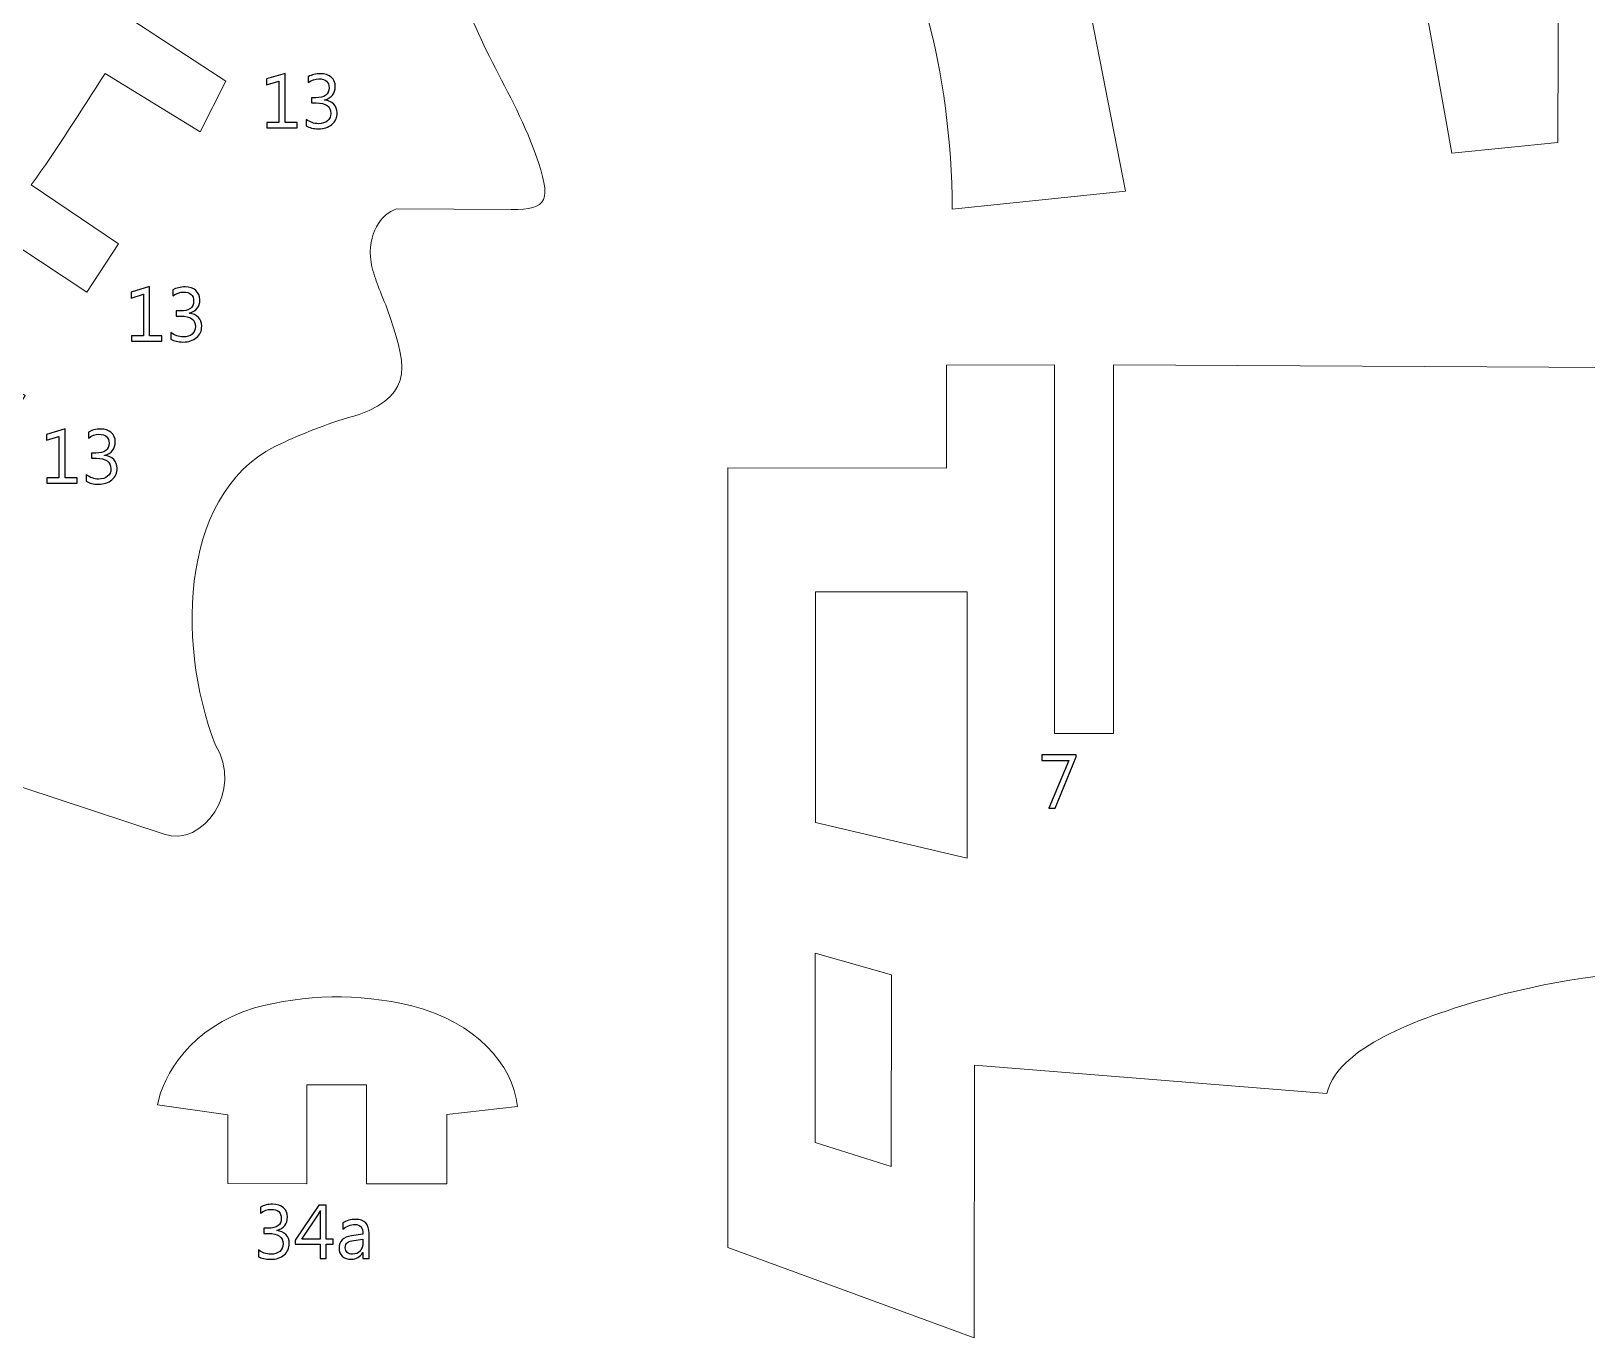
# Model space of a CAD drawing. Header units: centimetres. Extents: x -196 to 200, y -267 to 229.
# Drawn here: x -87.3 to -0.1, y -175.1 to -101.8 of the extents above; entities that cross this region are included whole.
import ezdxf

# ---------------------------------------------------------------- set-up
doc = ezdxf.new("R2010")
doc.units = ezdxf.units.CM
doc.header["$MEASUREMENT"] = 0
doc.layers.add('Camada 1', color=7, linetype='Continuous')
doc.layers.add('Camada 2', color=20, linetype='Continuous')

msp = doc.modelspace()

# ---------------------------------------------------------------- linework, layer by layer
at = {"layer": 'Camada 1', "lineweight": 9}
for points, knots in [([(-68.218, -114.753), (-68.036, -115.629), (-67.776, -116.21), (-67.311, -117.362), (-67.311, -117.362), (-66.279, -120.373), (-65.689, -122.109), (-68.885, -123.287), (-68.885, -123.287), (-70.527, -123.765), (-71.909, -124.285), (-73.077, -124.842), (-73.077, -124.842), (-78.912, -127.253), (-79.191, -135.944), (-76.955, -141.787), (-76.955, -141.787), (-75.349, -144.401), (-77.637, -147.556), (-79.822, -146.824), (-79.822, -146.824), (-79.822, -146.824), (-101.683, -139.597), (-101.683, -139.597), (-101.683, -139.597), (-101.054, -137.227), (-100.411, -134.932), (-99.566, -132.563), (-99.566, -132.563), (-99.566, -132.563), (-94.082, -134.805), (-94.082, -134.805), (-94.082, -134.805), (-94.082, -134.805), (-92.998, -131.716), (-92.998, -131.716), (-92.998, -131.716), (-92.998, -131.716), (-98.457, -129.359), (-98.457, -129.359), (-98.457, -129.359), (-97.271, -126.793), (-96.255, -124.352), (-94.942, -121.914), (-94.942, -121.914), (-94.942, -121.914), (-89.301, -125.028), (-89.301, -125.028), (-89.301, -125.028), (-89.301, -125.028), (-87.612, -122.23), (-87.612, -122.23), (-87.612, -122.23), (-87.612, -122.23), (-93.217, -118.999), (-93.217, -118.999), (-93.217, -118.999), (-91.931, -116.824), (-90.713, -114.97), (-89.356, -112.996), (-89.356, -112.996), (-89.356, -112.996), (-84.156, -116.428), (-84.156, -116.428), (-84.156, -116.428), (-84.156, -116.428), (-82.379, -113.729), (-82.379, -113.729), (-82.379, -113.729), (-82.379, -113.729), (-87.262, -110.417), (-87.262, -110.417), (-87.262, -110.417), (-85.811, -108.4), (-84.464, -106.243), (-83.128, -104.18), (-83.128, -104.18), (-83.128, -104.18), (-77.798, -107.449), (-77.798, -107.449), (-77.798, -107.449), (-77.798, -107.449), (-76.354, -104.612), (-76.354, -104.612), (-76.354, -104.612), (-76.354, -104.612), (-81.619, -101.161), (-81.619, -101.161), (-81.619, -101.161), (-76.541, -91.17), (-83.467, -83.579), (-91.142, -81.951), (-91.142, -81.951), (-107.536, -78.655), (-121.635, -80.137), (-136.722, -88.326), (-136.722, -88.326), (-146.967, -93.622), (-157.072, -99.95), (-167.096, -106.317), (-167.096, -106.317), (-173.242, -109.643), (-177.478, -112.906), (-184.502, -115.303), (-184.502, -115.303), (-186.684, -115.974), (-187.922, -116.372), (-188.742, -115.941), (-188.742, -115.941), (-192.008, -110.664), (-193.985, -102.874), (-193.571, -85.354), (-193.571, -85.354), (-192.463, -70.27), (-191.343, -62.838), (-188.007, -57.592), (-188.007, -57.592), (-182.757, -54.636), (-165.633, -55.177), (-142.88, -57.427), (-142.88, -57.427), (-126.995, -58.604), (-110.38, -61.655), (-92.843, -61.369), (-92.843, -61.369), (-84.929, -61.114), (-78.916, -50.892), (-71.183, -39.21), (-71.183, -39.21), (-66.989, -39.899), (-63.565, -39.221), (-61.319, -37.307), (-61.319, -37.307), (-59.147, -35.186), (-57.929, -32.677), (-57.973, -29.711), (-57.973, -29.711), (-57.982, -28.864), (-57.39, -28.553), (-56.451, -28.894), (-56.451, -28.894), (-45.086, -31.225), (-34.307, -32.543), (-24.386, -32.468), (-24.386, -32.468), (-24.386, -32.468), (-17.844, -32.586), (-17.844, -32.586), (-17.844, -32.586), (-8.816, -32.755), (-3.266, -34.442), (-1.827, -40.057), (-1.827, -40.057), (-1.493, -41.691), (-1.567, -52.715), (-1.551, -54.837), (-1.551, -54.837), (-1.551, -54.837), (-1.587, -77.043), (-1.587, -77.043), (-1.587, -77.043), (-1.587, -77.043), (-22.206, -77.071), (-22.206, -77.071), (-22.206, -77.071), (-22.206, -77.071), (-22.174, -80.351), (-22.174, -80.351), (-22.174, -80.351), (-22.174, -80.351), (-1.583, -80.408), (-1.583, -80.408), (-1.583, -80.408), (-1.583, -80.408), (-1.678, -108.049), (-1.678, -108.049), (-1.678, -108.049), (-1.678, -108.049), (-7.623, -108.645), (-7.623, -108.645), (-7.623, -108.645), (-7.623, -108.645), (-10.514, -92.445), (-10.514, -92.445), (-10.514, -92.445), (-10.514, -92.445), (-28.963, -95.169), (-28.963, -95.169), (-28.963, -95.169), (-28.963, -95.169), (-25.928, -110.779), (-25.928, -110.779), (-25.928, -110.779), (-25.928, -110.779), (-35.628, -111.776), (-35.628, -111.776), (-35.628, -111.776), (-35.673, -107.906), (-36.121, -104.223), (-37.086, -100.814), (-37.086, -100.814), (-38.388, -96.307), (-39.989, -92.907), (-42.373, -92.133), (-42.373, -92.133), (-42.373, -92.133), (-61.828, -92.136), (-61.828, -92.136), (-61.828, -92.136), (-63.215, -92.208), (-63.837, -94.43), (-63.379, -97.899), (-63.379, -97.899), (-63.013, -101.657), (-60.397, -104.764), (-58.992, -108.702), (-58.992, -108.702), (-58.062, -111.309), (-58.297, -111.812), (-60.359, -111.799), (-60.359, -111.799), (-60.359, -111.799), (-66.792, -111.768), (-66.792, -111.768), (-66.792, -111.768), (-67.654, -112.042), (-68.446, -113.159), (-68.218, -114.753)], [0, 0, 0, 0, 0.017241, 0.017241, 0.017241, 0.017241, 0.034483, 0.034483, 0.034483, 0.034483, 0.051724, 0.051724, 0.051724, 0.051724, 0.068966, 0.068966, 0.068966, 0.068966, 0.086207, 0.086207, 0.086207, 0.086207, 0.103448, 0.103448, 0.103448, 0.103448, 0.12069, 0.12069, 0.12069, 0.12069, 0.137931, 0.137931, 0.137931, 0.137931, 0.155172, 0.155172, 0.155172, 0.155172, 0.172414, 0.172414, 0.172414, 0.172414, 0.189655, 0.189655, 0.189655, 0.189655, 0.206897, 0.206897, 0.206897, 0.206897, 0.224138, 0.224138, 0.224138, 0.224138, 0.241379, 0.241379, 0.241379, 0.241379, 0.258621, 0.258621, 0.258621, 0.258621, 0.275862, 0.275862, 0.275862, 0.275862, 0.293103, 0.293103, 0.293103, 0.293103, 0.310345, 0.310345, 0.310345, 0.310345, 0.327586, 0.327586, 0.327586, 0.327586, 0.344828, 0.344828, 0.344828, 0.344828, 0.362069, 0.362069, 0.362069, 0.362069, 0.37931, 0.37931, 0.37931, 0.37931, 0.396552, 0.396552, 0.396552, 0.396552, 0.413793, 0.413793, 0.413793, 0.413793, 0.431034, 0.431034, 0.431034, 0.431034, 0.448276, 0.448276, 0.448276, 0.448276, 0.465517, 0.465517, 0.465517, 0.465517, 0.482759, 0.482759, 0.482759, 0.482759, 0.5, 0.5, 0.5, 0.5, 0.517241, 0.517241, 0.517241, 0.517241, 0.534483, 0.534483, 0.534483, 0.534483, 0.551724, 0.551724, 0.551724, 0.551724, 0.568966, 0.568966, 0.568966, 0.568966, 0.586207, 0.586207, 0.586207, 0.586207, 0.603448, 0.603448, 0.603448, 0.603448, 0.62069, 0.62069, 0.62069, 0.62069, 0.637931, 0.637931, 0.637931, 0.637931, 0.655172, 0.655172, 0.655172, 0.655172, 0.672414, 0.672414, 0.672414, 0.672414, 0.689655, 0.689655, 0.689655, 0.689655, 0.706897, 0.706897, 0.706897, 0.706897, 0.724138, 0.724138, 0.724138, 0.724138, 0.741379, 0.741379, 0.741379, 0.741379, 0.758621, 0.758621, 0.758621, 0.758621, 0.775862, 0.775862, 0.775862, 0.775862, 0.793103, 0.793103, 0.793103, 0.793103, 0.810345, 0.810345, 0.810345, 0.810345, 0.827586, 0.827586, 0.827586, 0.827586, 0.844828, 0.844828, 0.844828, 0.844828, 0.862069, 0.862069, 0.862069, 0.862069, 0.87931, 0.87931, 0.87931, 0.87931, 0.896552, 0.896552, 0.896552, 0.896552, 0.913793, 0.913793, 0.913793, 0.913793, 0.931034, 0.931034, 0.931034, 0.931034, 0.948276, 0.948276, 0.948276, 0.948276, 0.965517, 0.965517, 0.965517, 0.965517, 1, 1, 1, 1]), ([(-35.959, -120.519), (-35.959, -120.519), (-29.909, -120.512), (-29.909, -120.512), (-29.909, -120.512), (-29.909, -120.512), (-29.907, -141.17), (-29.907, -141.17), (-29.907, -141.17), (-29.907, -141.17), (-26.593, -141.173), (-26.593, -141.173), (-26.593, -141.173), (-26.593, -141.173), (-26.594, -120.517), (-26.594, -120.517), (-26.594, -120.517), (-26.594, -120.517), (1.3, -120.663), (1.3, -120.663), (1.3, -120.663), (1.3, -120.663), (5.279, -154.516), (5.279, -154.516), (5.279, -154.516), (1.692, -154.453), (-2.137, -155.014), (-6.202, -156.184), (-6.202, -156.184), (-10.905, -157.558), (-14.133, -159.204), (-14.633, -161.36), (-14.633, -161.36), (-14.633, -161.36), (-34.376, -159.762), (-34.376, -159.762), (-34.376, -159.762), (-34.376, -159.762), (-34.403, -175.051), (-34.403, -175.051), (-34.403, -175.051), (-34.403, -175.051), (-48.216, -169.99), (-48.216, -169.99), (-48.216, -169.99), (-48.216, -169.99), (-48.211, -126.284), (-48.211, -126.284), (-48.211, -126.284), (-48.211, -126.284), (-35.963, -126.297), (-35.963, -126.297), (-35.963, -126.297), (-35.963, -126.297), (-35.959, -120.519), (-35.959, -120.519)], [0, 0, 0, 0, 0.066667, 0.066667, 0.066667, 0.066667, 0.133333, 0.133333, 0.133333, 0.133333, 0.2, 0.2, 0.2, 0.2, 0.266667, 0.266667, 0.266667, 0.266667, 0.333333, 0.333333, 0.333333, 0.333333, 0.4, 0.4, 0.4, 0.4, 0.466667, 0.466667, 0.466667, 0.466667, 0.533333, 0.533333, 0.533333, 0.533333, 0.6, 0.6, 0.6, 0.6, 0.666667, 0.666667, 0.666667, 0.666667, 0.733333, 0.733333, 0.733333, 0.733333, 0.8, 0.8, 0.8, 0.8, 0.866667, 0.866667, 0.866667, 0.866667, 1, 1, 1, 1]), ([(-43.304, -133.239), (-43.304, -133.239), (-34.792, -133.236), (-34.792, -133.236), (-34.792, -133.236), (-34.792, -133.236), (-34.799, -148.161), (-34.799, -148.161), (-34.799, -148.161), (-34.799, -148.161), (-43.304, -146.157), (-43.304, -146.157), (-43.304, -146.157), (-43.304, -146.157), (-43.304, -133.239), (-43.304, -133.239)], [0, 0, 0, 0, 0.2, 0.2, 0.2, 0.2, 0.4, 0.4, 0.4, 0.4, 0.6, 0.6, 0.6, 0.6, 1, 1, 1, 1]), ([(-43.317, -153.479), (-43.317, -153.479), (-39.039, -154.704), (-39.039, -154.704), (-39.039, -154.704), (-39.039, -154.704), (-39.057, -165.452), (-39.057, -165.452), (-39.057, -165.452), (-39.057, -165.452), (-43.317, -164.102), (-43.317, -164.102), (-43.317, -164.102), (-43.317, -164.102), (-43.317, -153.479), (-43.317, -153.479)], [0, 0, 0, 0, 0.2, 0.2, 0.2, 0.2, 0.4, 0.4, 0.4, 0.4, 0.6, 0.6, 0.6, 0.6, 1, 1, 1, 1]), ([(-71.817, -160.872), (-71.817, -160.872), (-68.466, -160.872), (-68.466, -160.872), (-68.466, -160.872), (-68.466, -160.872), (-68.468, -166.41), (-68.468, -166.41), (-68.468, -166.41), (-68.468, -166.41), (-63.965, -166.409), (-63.965, -166.409), (-63.965, -166.409), (-63.965, -166.409), (-63.962, -162.524), (-63.962, -162.524), (-63.962, -162.524), (-63.962, -162.524), (-60.002, -162.085), (-60.002, -162.085), (-60.002, -162.085), (-60.261, -159.691), (-62.348, -157.377), (-65.932, -156.434), (-65.932, -156.434), (-68.992, -155.72), (-71.908, -155.799), (-74.755, -156.549), (-74.755, -156.549), (-78.325, -157.645), (-79.881, -160.321), (-80.184, -161.989), (-80.184, -161.989), (-80.184, -161.989), (-76.248, -162.545), (-76.248, -162.545), (-76.248, -162.545), (-76.248, -162.545), (-76.248, -166.402), (-76.248, -166.402), (-76.248, -166.402), (-76.248, -166.402), (-71.817, -166.41), (-71.817, -166.41), (-71.817, -166.41), (-71.817, -166.41), (-71.817, -160.872), (-71.817, -160.872)], [0, 0, 0, 0, 0.076923, 0.076923, 0.076923, 0.076923, 0.153846, 0.153846, 0.153846, 0.153846, 0.230769, 0.230769, 0.230769, 0.230769, 0.307692, 0.307692, 0.307692, 0.307692, 0.384615, 0.384615, 0.384615, 0.384615, 0.461538, 0.461538, 0.461538, 0.461538, 0.538462, 0.538462, 0.538462, 0.538462, 0.615385, 0.615385, 0.615385, 0.615385, 0.692308, 0.692308, 0.692308, 0.692308, 0.769231, 0.769231, 0.769231, 0.769231, 0.846154, 0.846154, 0.846154, 0.846154, 1, 1, 1, 1])]:
    msp.add_open_spline(points, degree=3, knots=knots, dxfattribs=at)
at = {"layer": 'Camada 2'}
for points, knots in [([(-72.363, -107.225), (-72.363, -107.225), (-74.054, -107.225), (-74.054, -107.225), (-74.054, -107.225), (-74.054, -107.225), (-74.054, -106.927), (-74.054, -106.927), (-74.054, -106.927), (-74.054, -106.927), (-73.379, -106.927), (-73.379, -106.927), (-73.379, -106.927), (-73.379, -106.927), (-73.379, -104.603), (-73.379, -104.603), (-73.379, -104.603), (-73.379, -104.603), (-74.071, -104.81), (-74.071, -104.81), (-74.071, -104.81), (-74.071, -104.81), (-74.071, -104.485), (-74.071, -104.485), (-74.071, -104.485), (-74.071, -104.485), (-73.038, -104.17), (-73.038, -104.17), (-73.038, -104.17), (-73.038, -104.17), (-73.038, -106.927), (-73.038, -106.927), (-73.038, -106.927), (-73.038, -106.927), (-72.363, -106.927), (-72.363, -106.927), (-72.363, -106.927), (-72.363, -106.927), (-72.363, -107.225), (-72.363, -107.225)], [0, 0, 0, 0, 0.090909, 0.090909, 0.090909, 0.090909, 0.181818, 0.181818, 0.181818, 0.181818, 0.272727, 0.272727, 0.272727, 0.272727, 0.363636, 0.363636, 0.363636, 0.363636, 0.454545, 0.454545, 0.454545, 0.454545, 0.545455, 0.545455, 0.545455, 0.545455, 0.636364, 0.636364, 0.636364, 0.636364, 0.727273, 0.727273, 0.727273, 0.727273, 0.818182, 0.818182, 0.818182, 0.818182, 1, 1, 1, 1]), ([(-71.847, -107.114), (-71.847, -107.114), (-71.847, -106.747), (-71.847, -106.747), (-71.847, -106.747), (-71.643, -106.909), (-71.412, -106.991), (-71.155, -106.991), (-71.155, -106.991), (-70.946, -106.991), (-70.779, -106.939), (-70.655, -106.834), (-70.655, -106.834), (-70.531, -106.729), (-70.469, -106.589), (-70.469, -106.412), (-70.469, -106.412), (-70.469, -106.021), (-70.746, -105.825), (-71.3, -105.825), (-71.3, -105.825), (-71.3, -105.825), (-71.548, -105.825), (-71.548, -105.825), (-71.548, -105.825), (-71.548, -105.825), (-71.548, -105.535), (-71.548, -105.535), (-71.548, -105.535), (-71.548, -105.535), (-71.312, -105.535), (-71.312, -105.535), (-71.312, -105.535), (-70.818, -105.535), (-70.571, -105.352), (-70.571, -104.985), (-70.571, -104.985), (-70.571, -104.646), (-70.76, -104.477), (-71.136, -104.477), (-71.136, -104.477), (-71.347, -104.477), (-71.545, -104.548), (-71.732, -104.69), (-71.732, -104.69), (-71.732, -104.69), (-71.732, -104.357), (-71.732, -104.357), (-71.732, -104.357), (-71.54, -104.244), (-71.313, -104.187), (-71.052, -104.187), (-71.052, -104.187), (-70.8, -104.187), (-70.599, -104.253), (-70.447, -104.387), (-70.447, -104.387), (-70.296, -104.52), (-70.221, -104.691), (-70.221, -104.899), (-70.221, -104.899), (-70.221, -105.293), (-70.421, -105.546), (-70.821, -105.658), (-70.821, -105.658), (-70.821, -105.658), (-70.821, -105.667), (-70.821, -105.667), (-70.821, -105.667), (-70.607, -105.687), (-70.436, -105.763), (-70.309, -105.893), (-70.309, -105.893), (-70.182, -106.023), (-70.119, -106.185), (-70.119, -106.38), (-70.119, -106.38), (-70.119, -106.648), (-70.215, -106.865), (-70.407, -107.03), (-70.407, -107.03), (-70.6, -107.194), (-70.854, -107.277), (-71.169, -107.277), (-71.169, -107.277), (-71.453, -107.277), (-71.679, -107.222), (-71.847, -107.114)], [0, 0, 0, 0, 0.043478, 0.043478, 0.043478, 0.043478, 0.086957, 0.086957, 0.086957, 0.086957, 0.130435, 0.130435, 0.130435, 0.130435, 0.173913, 0.173913, 0.173913, 0.173913, 0.217391, 0.217391, 0.217391, 0.217391, 0.26087, 0.26087, 0.26087, 0.26087, 0.304348, 0.304348, 0.304348, 0.304348, 0.347826, 0.347826, 0.347826, 0.347826, 0.391304, 0.391304, 0.391304, 0.391304, 0.434783, 0.434783, 0.434783, 0.434783, 0.478261, 0.478261, 0.478261, 0.478261, 0.521739, 0.521739, 0.521739, 0.521739, 0.565217, 0.565217, 0.565217, 0.565217, 0.608696, 0.608696, 0.608696, 0.608696, 0.652174, 0.652174, 0.652174, 0.652174, 0.695652, 0.695652, 0.695652, 0.695652, 0.73913, 0.73913, 0.73913, 0.73913, 0.782609, 0.782609, 0.782609, 0.782609, 0.826087, 0.826087, 0.826087, 0.826087, 0.869565, 0.869565, 0.869565, 0.869565, 0.913043, 0.913043, 0.913043, 0.913043, 1, 1, 1, 1]), ([(-79.953, -119.178), (-79.953, -119.178), (-81.643, -119.178), (-81.643, -119.178), (-81.643, -119.178), (-81.643, -119.178), (-81.643, -118.88), (-81.643, -118.88), (-81.643, -118.88), (-81.643, -118.88), (-80.968, -118.88), (-80.968, -118.88), (-80.968, -118.88), (-80.968, -118.88), (-80.968, -116.556), (-80.968, -116.556), (-80.968, -116.556), (-80.968, -116.556), (-81.66, -116.763), (-81.66, -116.763), (-81.66, -116.763), (-81.66, -116.763), (-81.66, -116.438), (-81.66, -116.438), (-81.66, -116.438), (-81.66, -116.438), (-80.627, -116.123), (-80.627, -116.123), (-80.627, -116.123), (-80.627, -116.123), (-80.627, -118.88), (-80.627, -118.88), (-80.627, -118.88), (-80.627, -118.88), (-79.953, -118.88), (-79.953, -118.88), (-79.953, -118.88), (-79.953, -118.88), (-79.953, -119.178), (-79.953, -119.178)], [0, 0, 0, 0, 0.090909, 0.090909, 0.090909, 0.090909, 0.181818, 0.181818, 0.181818, 0.181818, 0.272727, 0.272727, 0.272727, 0.272727, 0.363636, 0.363636, 0.363636, 0.363636, 0.454545, 0.454545, 0.454545, 0.454545, 0.545455, 0.545455, 0.545455, 0.545455, 0.636364, 0.636364, 0.636364, 0.636364, 0.727273, 0.727273, 0.727273, 0.727273, 0.818182, 0.818182, 0.818182, 0.818182, 1, 1, 1, 1]), ([(-79.436, -119.067), (-79.436, -119.067), (-79.436, -118.7), (-79.436, -118.7), (-79.436, -118.7), (-79.232, -118.862), (-79.001, -118.944), (-78.744, -118.944), (-78.744, -118.944), (-78.535, -118.944), (-78.369, -118.892), (-78.244, -118.787), (-78.244, -118.787), (-78.12, -118.682), (-78.058, -118.542), (-78.058, -118.365), (-78.058, -118.365), (-78.058, -117.974), (-78.335, -117.778), (-78.889, -117.778), (-78.889, -117.778), (-78.889, -117.778), (-79.137, -117.778), (-79.137, -117.778), (-79.137, -117.778), (-79.137, -117.778), (-79.137, -117.488), (-79.137, -117.488), (-79.137, -117.488), (-79.137, -117.488), (-78.901, -117.488), (-78.901, -117.488), (-78.901, -117.488), (-78.407, -117.488), (-78.16, -117.305), (-78.16, -116.938), (-78.16, -116.938), (-78.16, -116.599), (-78.349, -116.43), (-78.726, -116.43), (-78.726, -116.43), (-78.936, -116.43), (-79.135, -116.501), (-79.321, -116.643), (-79.321, -116.643), (-79.321, -116.643), (-79.321, -116.31), (-79.321, -116.31), (-79.321, -116.31), (-79.129, -116.197), (-78.902, -116.14), (-78.641, -116.14), (-78.641, -116.14), (-78.389, -116.14), (-78.188, -116.206), (-78.036, -116.339), (-78.036, -116.339), (-77.886, -116.473), (-77.81, -116.644), (-77.81, -116.852), (-77.81, -116.852), (-77.81, -117.246), (-78.01, -117.499), (-78.411, -117.611), (-78.411, -117.611), (-78.411, -117.611), (-78.411, -117.62), (-78.411, -117.62), (-78.411, -117.62), (-78.196, -117.64), (-78.025, -117.716), (-77.898, -117.846), (-77.898, -117.846), (-77.771, -117.976), (-77.708, -118.138), (-77.708, -118.333), (-77.708, -118.333), (-77.708, -118.601), (-77.804, -118.818), (-77.997, -118.983), (-77.997, -118.983), (-78.189, -119.147), (-78.443, -119.229), (-78.758, -119.229), (-78.758, -119.229), (-79.042, -119.229), (-79.268, -119.175), (-79.436, -119.067)], [0, 0, 0, 0, 0.043478, 0.043478, 0.043478, 0.043478, 0.086957, 0.086957, 0.086957, 0.086957, 0.130435, 0.130435, 0.130435, 0.130435, 0.173913, 0.173913, 0.173913, 0.173913, 0.217391, 0.217391, 0.217391, 0.217391, 0.26087, 0.26087, 0.26087, 0.26087, 0.304348, 0.304348, 0.304348, 0.304348, 0.347826, 0.347826, 0.347826, 0.347826, 0.391304, 0.391304, 0.391304, 0.391304, 0.434783, 0.434783, 0.434783, 0.434783, 0.478261, 0.478261, 0.478261, 0.478261, 0.521739, 0.521739, 0.521739, 0.521739, 0.565217, 0.565217, 0.565217, 0.565217, 0.608696, 0.608696, 0.608696, 0.608696, 0.652174, 0.652174, 0.652174, 0.652174, 0.695652, 0.695652, 0.695652, 0.695652, 0.73913, 0.73913, 0.73913, 0.73913, 0.782609, 0.782609, 0.782609, 0.782609, 0.826087, 0.826087, 0.826087, 0.826087, 0.869565, 0.869565, 0.869565, 0.869565, 0.913043, 0.913043, 0.913043, 0.913043, 1, 1, 1, 1]), ([(-84.696, -127.147), (-84.696, -127.147), (-86.386, -127.147), (-86.386, -127.147), (-86.386, -127.147), (-86.386, -127.147), (-86.386, -126.848), (-86.386, -126.848), (-86.386, -126.848), (-86.386, -126.848), (-85.712, -126.848), (-85.712, -126.848), (-85.712, -126.848), (-85.712, -126.848), (-85.712, -124.525), (-85.712, -124.525), (-85.712, -124.525), (-85.712, -124.525), (-86.403, -124.731), (-86.403, -124.731), (-86.403, -124.731), (-86.403, -124.731), (-86.403, -124.407), (-86.403, -124.407), (-86.403, -124.407), (-86.403, -124.407), (-85.37, -124.091), (-85.37, -124.091), (-85.37, -124.091), (-85.37, -124.091), (-85.37, -126.848), (-85.37, -126.848), (-85.37, -126.848), (-85.37, -126.848), (-84.696, -126.848), (-84.696, -126.848), (-84.696, -126.848), (-84.696, -126.848), (-84.696, -127.147), (-84.696, -127.147)], [0, 0, 0, 0, 0.090909, 0.090909, 0.090909, 0.090909, 0.181818, 0.181818, 0.181818, 0.181818, 0.272727, 0.272727, 0.272727, 0.272727, 0.363636, 0.363636, 0.363636, 0.363636, 0.454545, 0.454545, 0.454545, 0.454545, 0.545455, 0.545455, 0.545455, 0.545455, 0.636364, 0.636364, 0.636364, 0.636364, 0.727273, 0.727273, 0.727273, 0.727273, 0.818182, 0.818182, 0.818182, 0.818182, 1, 1, 1, 1]), ([(-84.18, -127.036), (-84.18, -127.036), (-84.18, -126.669), (-84.18, -126.669), (-84.18, -126.669), (-83.975, -126.831), (-83.744, -126.912), (-83.487, -126.912), (-83.487, -126.912), (-83.278, -126.912), (-83.112, -126.86), (-82.987, -126.756), (-82.987, -126.756), (-82.863, -126.651), (-82.801, -126.51), (-82.801, -126.334), (-82.801, -126.334), (-82.801, -125.943), (-83.078, -125.747), (-83.633, -125.747), (-83.633, -125.747), (-83.633, -125.747), (-83.881, -125.747), (-83.881, -125.747), (-83.881, -125.747), (-83.881, -125.747), (-83.881, -125.457), (-83.881, -125.457), (-83.881, -125.457), (-83.881, -125.457), (-83.645, -125.457), (-83.645, -125.457), (-83.645, -125.457), (-83.15, -125.457), (-82.903, -125.273), (-82.903, -124.907), (-82.903, -124.907), (-82.903, -124.568), (-83.092, -124.398), (-83.469, -124.398), (-83.469, -124.398), (-83.679, -124.398), (-83.878, -124.469), (-84.064, -124.612), (-84.064, -124.612), (-84.064, -124.612), (-84.064, -124.279), (-84.064, -124.279), (-84.064, -124.279), (-83.872, -124.165), (-83.645, -124.108), (-83.384, -124.108), (-83.384, -124.108), (-83.132, -124.108), (-82.931, -124.175), (-82.78, -124.308), (-82.78, -124.308), (-82.629, -124.442), (-82.553, -124.613), (-82.553, -124.821), (-82.553, -124.821), (-82.553, -125.214), (-82.753, -125.468), (-83.154, -125.58), (-83.154, -125.58), (-83.154, -125.58), (-83.154, -125.588), (-83.154, -125.588), (-83.154, -125.588), (-82.939, -125.609), (-82.768, -125.684), (-82.642, -125.815), (-82.642, -125.815), (-82.514, -125.945), (-82.451, -126.107), (-82.451, -126.301), (-82.451, -126.301), (-82.451, -126.57), (-82.547, -126.786), (-82.74, -126.951), (-82.74, -126.951), (-82.933, -127.116), (-83.187, -127.198), (-83.502, -127.198), (-83.502, -127.198), (-83.785, -127.198), (-84.012, -127.144), (-84.18, -127.036)], [0, 0, 0, 0, 0.043478, 0.043478, 0.043478, 0.043478, 0.086957, 0.086957, 0.086957, 0.086957, 0.130435, 0.130435, 0.130435, 0.130435, 0.173913, 0.173913, 0.173913, 0.173913, 0.217391, 0.217391, 0.217391, 0.217391, 0.26087, 0.26087, 0.26087, 0.26087, 0.304348, 0.304348, 0.304348, 0.304348, 0.347826, 0.347826, 0.347826, 0.347826, 0.391304, 0.391304, 0.391304, 0.391304, 0.434783, 0.434783, 0.434783, 0.434783, 0.478261, 0.478261, 0.478261, 0.478261, 0.521739, 0.521739, 0.521739, 0.521739, 0.565217, 0.565217, 0.565217, 0.565217, 0.608696, 0.608696, 0.608696, 0.608696, 0.652174, 0.652174, 0.652174, 0.652174, 0.695652, 0.695652, 0.695652, 0.695652, 0.73913, 0.73913, 0.73913, 0.73913, 0.782609, 0.782609, 0.782609, 0.782609, 0.826087, 0.826087, 0.826087, 0.826087, 0.869565, 0.869565, 0.869565, 0.869565, 0.913043, 0.913043, 0.913043, 0.913043, 1, 1, 1, 1]), ([(-28.679, -142.481), (-28.679, -142.481), (-29.861, -145.361), (-29.861, -145.361), (-29.861, -145.361), (-29.861, -145.361), (-30.215, -145.361), (-30.215, -145.361), (-30.215, -145.361), (-30.215, -145.361), (-29.097, -142.681), (-29.097, -142.681), (-29.097, -142.681), (-29.097, -142.681), (-30.604, -142.681), (-30.604, -142.681), (-30.604, -142.681), (-30.604, -142.681), (-30.604, -142.373), (-30.604, -142.373), (-30.604, -142.373), (-30.604, -142.373), (-28.679, -142.373), (-28.679, -142.373), (-28.679, -142.373), (-28.679, -142.373), (-28.679, -142.481), (-28.679, -142.481)], [0, 0, 0, 0, 0.125, 0.125, 0.125, 0.125, 0.25, 0.25, 0.25, 0.25, 0.375, 0.375, 0.375, 0.375, 0.5, 0.5, 0.5, 0.5, 0.625, 0.625, 0.625, 0.625, 0.75, 0.75, 0.75, 0.75, 1, 1, 1, 1]), ([(-74.527, -170.484), (-74.527, -170.484), (-74.527, -170.117), (-74.527, -170.117), (-74.527, -170.117), (-74.323, -170.279), (-74.092, -170.36), (-73.835, -170.36), (-73.835, -170.36), (-73.626, -170.36), (-73.459, -170.308), (-73.335, -170.204), (-73.335, -170.204), (-73.21, -170.099), (-73.148, -169.958), (-73.148, -169.782), (-73.148, -169.782), (-73.148, -169.391), (-73.426, -169.195), (-73.98, -169.195), (-73.98, -169.195), (-73.98, -169.195), (-74.228, -169.195), (-74.228, -169.195), (-74.228, -169.195), (-74.228, -169.195), (-74.228, -168.905), (-74.228, -168.905), (-74.228, -168.905), (-74.228, -168.905), (-73.992, -168.905), (-73.992, -168.905), (-73.992, -168.905), (-73.498, -168.905), (-73.251, -168.721), (-73.251, -168.355), (-73.251, -168.355), (-73.251, -168.016), (-73.439, -167.846), (-73.816, -167.846), (-73.816, -167.846), (-74.027, -167.846), (-74.225, -167.917), (-74.412, -168.06), (-74.412, -168.06), (-74.412, -168.06), (-74.412, -167.727), (-74.412, -167.727), (-74.412, -167.727), (-74.22, -167.613), (-73.993, -167.556), (-73.732, -167.556), (-73.732, -167.556), (-73.48, -167.556), (-73.279, -167.623), (-73.127, -167.756), (-73.127, -167.756), (-72.976, -167.89), (-72.901, -168.061), (-72.901, -168.269), (-72.901, -168.269), (-72.901, -168.662), (-73.101, -168.916), (-73.501, -169.028), (-73.501, -169.028), (-73.501, -169.028), (-73.501, -169.036), (-73.501, -169.036), (-73.501, -169.036), (-73.286, -169.057), (-73.116, -169.132), (-72.989, -169.263), (-72.989, -169.263), (-72.862, -169.393), (-72.798, -169.555), (-72.798, -169.749), (-72.798, -169.749), (-72.798, -170.018), (-72.894, -170.234), (-73.087, -170.399), (-73.087, -170.399), (-73.28, -170.564), (-73.534, -170.646), (-73.849, -170.646), (-73.849, -170.646), (-74.133, -170.646), (-74.359, -170.592), (-74.527, -170.484)], [0, 0, 0, 0, 0.043478, 0.043478, 0.043478, 0.043478, 0.086957, 0.086957, 0.086957, 0.086957, 0.130435, 0.130435, 0.130435, 0.130435, 0.173913, 0.173913, 0.173913, 0.173913, 0.217391, 0.217391, 0.217391, 0.217391, 0.26087, 0.26087, 0.26087, 0.26087, 0.304348, 0.304348, 0.304348, 0.304348, 0.347826, 0.347826, 0.347826, 0.347826, 0.391304, 0.391304, 0.391304, 0.391304, 0.434783, 0.434783, 0.434783, 0.434783, 0.478261, 0.478261, 0.478261, 0.478261, 0.521739, 0.521739, 0.521739, 0.521739, 0.565217, 0.565217, 0.565217, 0.565217, 0.608696, 0.608696, 0.608696, 0.608696, 0.652174, 0.652174, 0.652174, 0.652174, 0.695652, 0.695652, 0.695652, 0.695652, 0.73913, 0.73913, 0.73913, 0.73913, 0.782609, 0.782609, 0.782609, 0.782609, 0.826087, 0.826087, 0.826087, 0.826087, 0.869565, 0.869565, 0.869565, 0.869565, 0.913043, 0.913043, 0.913043, 0.913043, 1, 1, 1, 1]), ([(-70.344, -169.801), (-70.344, -169.801), (-70.729, -169.801), (-70.729, -169.801), (-70.729, -169.801), (-70.729, -169.801), (-70.729, -170.595), (-70.729, -170.595), (-70.729, -170.595), (-70.729, -170.595), (-71.066, -170.595), (-71.066, -170.595), (-71.066, -170.595), (-71.066, -170.595), (-71.066, -169.801), (-71.066, -169.801), (-71.066, -169.801), (-71.066, -169.801), (-72.47, -169.801), (-72.47, -169.801), (-72.47, -169.801), (-72.47, -169.801), (-72.47, -169.578), (-72.47, -169.578), (-72.47, -169.578), (-72.47, -169.578), (-71.14, -167.607), (-71.14, -167.607), (-71.14, -167.607), (-71.14, -167.607), (-70.729, -167.607), (-70.729, -167.607), (-70.729, -167.607), (-70.729, -167.607), (-70.729, -169.524), (-70.729, -169.524), (-70.729, -169.524), (-70.729, -169.524), (-70.344, -169.524), (-70.344, -169.524), (-70.344, -169.524), (-70.344, -169.524), (-70.344, -169.801), (-70.344, -169.801)], [0, 0, 0, 0, 0.083333, 0.083333, 0.083333, 0.083333, 0.166667, 0.166667, 0.166667, 0.166667, 0.25, 0.25, 0.25, 0.25, 0.333333, 0.333333, 0.333333, 0.333333, 0.416667, 0.416667, 0.416667, 0.416667, 0.5, 0.5, 0.5, 0.5, 0.583333, 0.583333, 0.583333, 0.583333, 0.666667, 0.666667, 0.666667, 0.666667, 0.75, 0.75, 0.75, 0.75, 0.833333, 0.833333, 0.833333, 0.833333, 1, 1, 1, 1]), ([(-71.066, -169.524), (-71.066, -169.524), (-71.066, -168.233), (-71.066, -168.233), (-71.066, -168.233), (-71.066, -168.141), (-71.063, -168.038), (-71.057, -167.924), (-71.057, -167.924), (-71.057, -167.924), (-71.066, -167.924), (-71.066, -167.924), (-71.066, -167.924), (-71.085, -167.974), (-71.123, -168.051), (-71.18, -168.153), (-71.18, -168.153), (-71.18, -168.153), (-72.099, -169.524), (-72.099, -169.524), (-72.099, -169.524), (-72.099, -169.524), (-71.066, -169.524), (-71.066, -169.524)], [0, 0, 0, 0, 0.142857, 0.142857, 0.142857, 0.142857, 0.285714, 0.285714, 0.285714, 0.285714, 0.428571, 0.428571, 0.428571, 0.428571, 0.571429, 0.571429, 0.571429, 0.571429, 0.714286, 0.714286, 0.714286, 0.714286, 1, 1, 1, 1]), ([(-68.326, -170.595), (-68.326, -170.595), (-68.667, -170.595), (-68.667, -170.595), (-68.667, -170.595), (-68.667, -170.595), (-68.667, -170.261), (-68.667, -170.261), (-68.667, -170.261), (-68.667, -170.261), (-68.676, -170.261), (-68.676, -170.261), (-68.676, -170.261), (-68.824, -170.518), (-69.043, -170.646), (-69.332, -170.646), (-69.332, -170.646), (-69.545, -170.646), (-69.711, -170.59), (-69.832, -170.477), (-69.832, -170.477), (-69.952, -170.364), (-70.012, -170.215), (-70.012, -170.029), (-70.012, -170.029), (-70.012, -169.63), (-69.777, -169.397), (-69.307, -169.332), (-69.307, -169.332), (-69.307, -169.332), (-68.667, -169.242), (-68.667, -169.242), (-68.667, -169.242), (-68.667, -168.878), (-68.814, -168.696), (-69.107, -168.696), (-69.107, -168.696), (-69.364, -168.696), (-69.595, -168.784), (-69.802, -168.96), (-69.802, -168.96), (-69.802, -168.96), (-69.802, -168.61), (-69.802, -168.61), (-69.802, -168.61), (-69.593, -168.477), (-69.352, -168.41), (-69.078, -168.41), (-69.078, -168.41), (-68.576, -168.41), (-68.326, -168.675), (-68.326, -169.206), (-68.326, -169.206), (-68.326, -169.206), (-68.326, -170.595), (-68.326, -170.595)], [0, 0, 0, 0, 0.066667, 0.066667, 0.066667, 0.066667, 0.133333, 0.133333, 0.133333, 0.133333, 0.2, 0.2, 0.2, 0.2, 0.266667, 0.266667, 0.266667, 0.266667, 0.333333, 0.333333, 0.333333, 0.333333, 0.4, 0.4, 0.4, 0.4, 0.466667, 0.466667, 0.466667, 0.466667, 0.533333, 0.533333, 0.533333, 0.533333, 0.6, 0.6, 0.6, 0.6, 0.666667, 0.666667, 0.666667, 0.666667, 0.733333, 0.733333, 0.733333, 0.733333, 0.8, 0.8, 0.8, 0.8, 0.866667, 0.866667, 0.866667, 0.866667, 1, 1, 1, 1]), ([(-68.667, -169.515), (-68.667, -169.515), (-69.182, -169.586), (-69.182, -169.586), (-69.182, -169.586), (-69.341, -169.608), (-69.46, -169.648), (-69.541, -169.704), (-69.541, -169.704), (-69.621, -169.761), (-69.662, -169.861), (-69.662, -170.005), (-69.662, -170.005), (-69.662, -170.109), (-69.625, -170.194), (-69.55, -170.261), (-69.55, -170.261), (-69.476, -170.327), (-69.376, -170.36), (-69.253, -170.36), (-69.253, -170.36), (-69.083, -170.36), (-68.943, -170.3), (-68.833, -170.182), (-68.833, -170.182), (-68.723, -170.062), (-68.667, -169.911), (-68.667, -169.728), (-68.667, -169.728), (-68.667, -169.728), (-68.667, -169.515), (-68.667, -169.515)], [0, 0, 0, 0, 0.111111, 0.111111, 0.111111, 0.111111, 0.222222, 0.222222, 0.222222, 0.222222, 0.333333, 0.333333, 0.333333, 0.333333, 0.444444, 0.444444, 0.444444, 0.444444, 0.555556, 0.555556, 0.555556, 0.555556, 0.666667, 0.666667, 0.666667, 0.666667, 0.777778, 0.777778, 0.777778, 0.777778, 1, 1, 1, 1])]:
    msp.add_open_spline(points, degree=3, knots=knots, dxfattribs=at)
at = {"layer": 'Camada 2', "lineweight": 9}
for points, knots in [([(-72.363, -107.225), (-72.363, -107.225), (-74.054, -107.225), (-74.054, -107.225), (-74.054, -107.225), (-74.054, -107.225), (-74.054, -106.927), (-74.054, -106.927), (-74.054, -106.927), (-74.054, -106.927), (-73.379, -106.927), (-73.379, -106.927), (-73.379, -106.927), (-73.379, -106.927), (-73.379, -104.603), (-73.379, -104.603), (-73.379, -104.603), (-73.379, -104.603), (-74.071, -104.81), (-74.071, -104.81), (-74.071, -104.81), (-74.071, -104.81), (-74.071, -104.485), (-74.071, -104.485), (-74.071, -104.485), (-74.071, -104.485), (-73.038, -104.17), (-73.038, -104.17), (-73.038, -104.17), (-73.038, -104.17), (-73.038, -106.927), (-73.038, -106.927), (-73.038, -106.927), (-73.038, -106.927), (-72.363, -106.927), (-72.363, -106.927), (-72.363, -106.927), (-72.363, -106.927), (-72.363, -107.225), (-72.363, -107.225)], [0, 0, 0, 0, 0.090909, 0.090909, 0.090909, 0.090909, 0.181818, 0.181818, 0.181818, 0.181818, 0.272727, 0.272727, 0.272727, 0.272727, 0.363636, 0.363636, 0.363636, 0.363636, 0.454545, 0.454545, 0.454545, 0.454545, 0.545455, 0.545455, 0.545455, 0.545455, 0.636364, 0.636364, 0.636364, 0.636364, 0.727273, 0.727273, 0.727273, 0.727273, 0.818182, 0.818182, 0.818182, 0.818182, 1, 1, 1, 1]), ([(-71.847, -107.114), (-71.847, -107.114), (-71.847, -106.747), (-71.847, -106.747), (-71.847, -106.747), (-71.643, -106.909), (-71.412, -106.991), (-71.155, -106.991), (-71.155, -106.991), (-70.946, -106.991), (-70.779, -106.939), (-70.655, -106.834), (-70.655, -106.834), (-70.531, -106.729), (-70.469, -106.589), (-70.469, -106.412), (-70.469, -106.412), (-70.469, -106.021), (-70.746, -105.825), (-71.3, -105.825), (-71.3, -105.825), (-71.3, -105.825), (-71.548, -105.825), (-71.548, -105.825), (-71.548, -105.825), (-71.548, -105.825), (-71.548, -105.535), (-71.548, -105.535), (-71.548, -105.535), (-71.548, -105.535), (-71.312, -105.535), (-71.312, -105.535), (-71.312, -105.535), (-70.818, -105.535), (-70.571, -105.352), (-70.571, -104.985), (-70.571, -104.985), (-70.571, -104.646), (-70.76, -104.477), (-71.136, -104.477), (-71.136, -104.477), (-71.347, -104.477), (-71.545, -104.548), (-71.732, -104.69), (-71.732, -104.69), (-71.732, -104.69), (-71.732, -104.357), (-71.732, -104.357), (-71.732, -104.357), (-71.54, -104.244), (-71.313, -104.187), (-71.052, -104.187), (-71.052, -104.187), (-70.8, -104.187), (-70.599, -104.253), (-70.447, -104.387), (-70.447, -104.387), (-70.296, -104.52), (-70.221, -104.691), (-70.221, -104.899), (-70.221, -104.899), (-70.221, -105.293), (-70.421, -105.546), (-70.821, -105.658), (-70.821, -105.658), (-70.821, -105.658), (-70.821, -105.667), (-70.821, -105.667), (-70.821, -105.667), (-70.607, -105.687), (-70.436, -105.763), (-70.309, -105.893), (-70.309, -105.893), (-70.182, -106.023), (-70.119, -106.185), (-70.119, -106.38), (-70.119, -106.38), (-70.119, -106.648), (-70.215, -106.865), (-70.407, -107.03), (-70.407, -107.03), (-70.6, -107.194), (-70.854, -107.277), (-71.169, -107.277), (-71.169, -107.277), (-71.453, -107.277), (-71.679, -107.222), (-71.847, -107.114)], [0, 0, 0, 0, 0.043478, 0.043478, 0.043478, 0.043478, 0.086957, 0.086957, 0.086957, 0.086957, 0.130435, 0.130435, 0.130435, 0.130435, 0.173913, 0.173913, 0.173913, 0.173913, 0.217391, 0.217391, 0.217391, 0.217391, 0.26087, 0.26087, 0.26087, 0.26087, 0.304348, 0.304348, 0.304348, 0.304348, 0.347826, 0.347826, 0.347826, 0.347826, 0.391304, 0.391304, 0.391304, 0.391304, 0.434783, 0.434783, 0.434783, 0.434783, 0.478261, 0.478261, 0.478261, 0.478261, 0.521739, 0.521739, 0.521739, 0.521739, 0.565217, 0.565217, 0.565217, 0.565217, 0.608696, 0.608696, 0.608696, 0.608696, 0.652174, 0.652174, 0.652174, 0.652174, 0.695652, 0.695652, 0.695652, 0.695652, 0.73913, 0.73913, 0.73913, 0.73913, 0.782609, 0.782609, 0.782609, 0.782609, 0.826087, 0.826087, 0.826087, 0.826087, 0.869565, 0.869565, 0.869565, 0.869565, 0.913043, 0.913043, 0.913043, 0.913043, 1, 1, 1, 1]), ([(-79.953, -119.178), (-79.953, -119.178), (-81.643, -119.178), (-81.643, -119.178), (-81.643, -119.178), (-81.643, -119.178), (-81.643, -118.88), (-81.643, -118.88), (-81.643, -118.88), (-81.643, -118.88), (-80.968, -118.88), (-80.968, -118.88), (-80.968, -118.88), (-80.968, -118.88), (-80.968, -116.556), (-80.968, -116.556), (-80.968, -116.556), (-80.968, -116.556), (-81.66, -116.763), (-81.66, -116.763), (-81.66, -116.763), (-81.66, -116.763), (-81.66, -116.438), (-81.66, -116.438), (-81.66, -116.438), (-81.66, -116.438), (-80.627, -116.123), (-80.627, -116.123), (-80.627, -116.123), (-80.627, -116.123), (-80.627, -118.88), (-80.627, -118.88), (-80.627, -118.88), (-80.627, -118.88), (-79.953, -118.88), (-79.953, -118.88), (-79.953, -118.88), (-79.953, -118.88), (-79.953, -119.178), (-79.953, -119.178)], [0, 0, 0, 0, 0.090909, 0.090909, 0.090909, 0.090909, 0.181818, 0.181818, 0.181818, 0.181818, 0.272727, 0.272727, 0.272727, 0.272727, 0.363636, 0.363636, 0.363636, 0.363636, 0.454545, 0.454545, 0.454545, 0.454545, 0.545455, 0.545455, 0.545455, 0.545455, 0.636364, 0.636364, 0.636364, 0.636364, 0.727273, 0.727273, 0.727273, 0.727273, 0.818182, 0.818182, 0.818182, 0.818182, 1, 1, 1, 1]), ([(-79.436, -119.067), (-79.436, -119.067), (-79.436, -118.7), (-79.436, -118.7), (-79.436, -118.7), (-79.232, -118.862), (-79.001, -118.944), (-78.744, -118.944), (-78.744, -118.944), (-78.535, -118.944), (-78.369, -118.892), (-78.244, -118.787), (-78.244, -118.787), (-78.12, -118.682), (-78.058, -118.542), (-78.058, -118.365), (-78.058, -118.365), (-78.058, -117.974), (-78.335, -117.778), (-78.889, -117.778), (-78.889, -117.778), (-78.889, -117.778), (-79.137, -117.778), (-79.137, -117.778), (-79.137, -117.778), (-79.137, -117.778), (-79.137, -117.488), (-79.137, -117.488), (-79.137, -117.488), (-79.137, -117.488), (-78.901, -117.488), (-78.901, -117.488), (-78.901, -117.488), (-78.407, -117.488), (-78.16, -117.305), (-78.16, -116.938), (-78.16, -116.938), (-78.16, -116.599), (-78.349, -116.43), (-78.726, -116.43), (-78.726, -116.43), (-78.936, -116.43), (-79.135, -116.501), (-79.321, -116.643), (-79.321, -116.643), (-79.321, -116.643), (-79.321, -116.31), (-79.321, -116.31), (-79.321, -116.31), (-79.129, -116.197), (-78.902, -116.14), (-78.641, -116.14), (-78.641, -116.14), (-78.389, -116.14), (-78.188, -116.206), (-78.036, -116.339), (-78.036, -116.339), (-77.886, -116.473), (-77.81, -116.644), (-77.81, -116.852), (-77.81, -116.852), (-77.81, -117.246), (-78.01, -117.499), (-78.411, -117.611), (-78.411, -117.611), (-78.411, -117.611), (-78.411, -117.62), (-78.411, -117.62), (-78.411, -117.62), (-78.196, -117.64), (-78.025, -117.716), (-77.898, -117.846), (-77.898, -117.846), (-77.771, -117.976), (-77.708, -118.138), (-77.708, -118.333), (-77.708, -118.333), (-77.708, -118.601), (-77.804, -118.818), (-77.997, -118.983), (-77.997, -118.983), (-78.189, -119.147), (-78.443, -119.229), (-78.758, -119.229), (-78.758, -119.229), (-79.042, -119.229), (-79.268, -119.175), (-79.436, -119.067)], [0, 0, 0, 0, 0.043478, 0.043478, 0.043478, 0.043478, 0.086957, 0.086957, 0.086957, 0.086957, 0.130435, 0.130435, 0.130435, 0.130435, 0.173913, 0.173913, 0.173913, 0.173913, 0.217391, 0.217391, 0.217391, 0.217391, 0.26087, 0.26087, 0.26087, 0.26087, 0.304348, 0.304348, 0.304348, 0.304348, 0.347826, 0.347826, 0.347826, 0.347826, 0.391304, 0.391304, 0.391304, 0.391304, 0.434783, 0.434783, 0.434783, 0.434783, 0.478261, 0.478261, 0.478261, 0.478261, 0.521739, 0.521739, 0.521739, 0.521739, 0.565217, 0.565217, 0.565217, 0.565217, 0.608696, 0.608696, 0.608696, 0.608696, 0.652174, 0.652174, 0.652174, 0.652174, 0.695652, 0.695652, 0.695652, 0.695652, 0.73913, 0.73913, 0.73913, 0.73913, 0.782609, 0.782609, 0.782609, 0.782609, 0.826087, 0.826087, 0.826087, 0.826087, 0.869565, 0.869565, 0.869565, 0.869565, 0.913043, 0.913043, 0.913043, 0.913043, 1, 1, 1, 1]), ([(-84.696, -127.147), (-84.696, -127.147), (-86.386, -127.147), (-86.386, -127.147), (-86.386, -127.147), (-86.386, -127.147), (-86.386, -126.848), (-86.386, -126.848), (-86.386, -126.848), (-86.386, -126.848), (-85.712, -126.848), (-85.712, -126.848), (-85.712, -126.848), (-85.712, -126.848), (-85.712, -124.525), (-85.712, -124.525), (-85.712, -124.525), (-85.712, -124.525), (-86.403, -124.731), (-86.403, -124.731), (-86.403, -124.731), (-86.403, -124.731), (-86.403, -124.407), (-86.403, -124.407), (-86.403, -124.407), (-86.403, -124.407), (-85.37, -124.091), (-85.37, -124.091), (-85.37, -124.091), (-85.37, -124.091), (-85.37, -126.848), (-85.37, -126.848), (-85.37, -126.848), (-85.37, -126.848), (-84.696, -126.848), (-84.696, -126.848), (-84.696, -126.848), (-84.696, -126.848), (-84.696, -127.147), (-84.696, -127.147)], [0, 0, 0, 0, 0.090909, 0.090909, 0.090909, 0.090909, 0.181818, 0.181818, 0.181818, 0.181818, 0.272727, 0.272727, 0.272727, 0.272727, 0.363636, 0.363636, 0.363636, 0.363636, 0.454545, 0.454545, 0.454545, 0.454545, 0.545455, 0.545455, 0.545455, 0.545455, 0.636364, 0.636364, 0.636364, 0.636364, 0.727273, 0.727273, 0.727273, 0.727273, 0.818182, 0.818182, 0.818182, 0.818182, 1, 1, 1, 1]), ([(-84.18, -127.036), (-84.18, -127.036), (-84.18, -126.669), (-84.18, -126.669), (-84.18, -126.669), (-83.975, -126.831), (-83.744, -126.912), (-83.487, -126.912), (-83.487, -126.912), (-83.278, -126.912), (-83.112, -126.86), (-82.987, -126.756), (-82.987, -126.756), (-82.863, -126.651), (-82.801, -126.51), (-82.801, -126.334), (-82.801, -126.334), (-82.801, -125.943), (-83.078, -125.747), (-83.633, -125.747), (-83.633, -125.747), (-83.633, -125.747), (-83.881, -125.747), (-83.881, -125.747), (-83.881, -125.747), (-83.881, -125.747), (-83.881, -125.457), (-83.881, -125.457), (-83.881, -125.457), (-83.881, -125.457), (-83.645, -125.457), (-83.645, -125.457), (-83.645, -125.457), (-83.15, -125.457), (-82.903, -125.273), (-82.903, -124.907), (-82.903, -124.907), (-82.903, -124.568), (-83.092, -124.398), (-83.469, -124.398), (-83.469, -124.398), (-83.679, -124.398), (-83.878, -124.469), (-84.064, -124.612), (-84.064, -124.612), (-84.064, -124.612), (-84.064, -124.279), (-84.064, -124.279), (-84.064, -124.279), (-83.872, -124.165), (-83.645, -124.108), (-83.384, -124.108), (-83.384, -124.108), (-83.132, -124.108), (-82.931, -124.175), (-82.78, -124.308), (-82.78, -124.308), (-82.629, -124.442), (-82.553, -124.613), (-82.553, -124.821), (-82.553, -124.821), (-82.553, -125.214), (-82.753, -125.468), (-83.154, -125.58), (-83.154, -125.58), (-83.154, -125.58), (-83.154, -125.588), (-83.154, -125.588), (-83.154, -125.588), (-82.939, -125.609), (-82.768, -125.684), (-82.642, -125.815), (-82.642, -125.815), (-82.514, -125.945), (-82.451, -126.107), (-82.451, -126.301), (-82.451, -126.301), (-82.451, -126.57), (-82.547, -126.786), (-82.74, -126.951), (-82.74, -126.951), (-82.933, -127.116), (-83.187, -127.198), (-83.502, -127.198), (-83.502, -127.198), (-83.785, -127.198), (-84.012, -127.144), (-84.18, -127.036)], [0, 0, 0, 0, 0.043478, 0.043478, 0.043478, 0.043478, 0.086957, 0.086957, 0.086957, 0.086957, 0.130435, 0.130435, 0.130435, 0.130435, 0.173913, 0.173913, 0.173913, 0.173913, 0.217391, 0.217391, 0.217391, 0.217391, 0.26087, 0.26087, 0.26087, 0.26087, 0.304348, 0.304348, 0.304348, 0.304348, 0.347826, 0.347826, 0.347826, 0.347826, 0.391304, 0.391304, 0.391304, 0.391304, 0.434783, 0.434783, 0.434783, 0.434783, 0.478261, 0.478261, 0.478261, 0.478261, 0.521739, 0.521739, 0.521739, 0.521739, 0.565217, 0.565217, 0.565217, 0.565217, 0.608696, 0.608696, 0.608696, 0.608696, 0.652174, 0.652174, 0.652174, 0.652174, 0.695652, 0.695652, 0.695652, 0.695652, 0.73913, 0.73913, 0.73913, 0.73913, 0.782609, 0.782609, 0.782609, 0.782609, 0.826087, 0.826087, 0.826087, 0.826087, 0.869565, 0.869565, 0.869565, 0.869565, 0.913043, 0.913043, 0.913043, 0.913043, 1, 1, 1, 1]), ([(-28.679, -142.481), (-28.679, -142.481), (-29.861, -145.361), (-29.861, -145.361), (-29.861, -145.361), (-29.861, -145.361), (-30.215, -145.361), (-30.215, -145.361), (-30.215, -145.361), (-30.215, -145.361), (-29.097, -142.681), (-29.097, -142.681), (-29.097, -142.681), (-29.097, -142.681), (-30.604, -142.681), (-30.604, -142.681), (-30.604, -142.681), (-30.604, -142.681), (-30.604, -142.373), (-30.604, -142.373), (-30.604, -142.373), (-30.604, -142.373), (-28.679, -142.373), (-28.679, -142.373), (-28.679, -142.373), (-28.679, -142.373), (-28.679, -142.481), (-28.679, -142.481)], [0, 0, 0, 0, 0.125, 0.125, 0.125, 0.125, 0.25, 0.25, 0.25, 0.25, 0.375, 0.375, 0.375, 0.375, 0.5, 0.5, 0.5, 0.5, 0.625, 0.625, 0.625, 0.625, 0.75, 0.75, 0.75, 0.75, 1, 1, 1, 1]), ([(-74.527, -170.484), (-74.527, -170.484), (-74.527, -170.117), (-74.527, -170.117), (-74.527, -170.117), (-74.323, -170.279), (-74.092, -170.36), (-73.835, -170.36), (-73.835, -170.36), (-73.626, -170.36), (-73.459, -170.308), (-73.335, -170.204), (-73.335, -170.204), (-73.21, -170.099), (-73.148, -169.958), (-73.148, -169.782), (-73.148, -169.782), (-73.148, -169.391), (-73.426, -169.195), (-73.98, -169.195), (-73.98, -169.195), (-73.98, -169.195), (-74.228, -169.195), (-74.228, -169.195), (-74.228, -169.195), (-74.228, -169.195), (-74.228, -168.905), (-74.228, -168.905), (-74.228, -168.905), (-74.228, -168.905), (-73.992, -168.905), (-73.992, -168.905), (-73.992, -168.905), (-73.498, -168.905), (-73.251, -168.721), (-73.251, -168.355), (-73.251, -168.355), (-73.251, -168.016), (-73.439, -167.846), (-73.816, -167.846), (-73.816, -167.846), (-74.027, -167.846), (-74.225, -167.917), (-74.412, -168.06), (-74.412, -168.06), (-74.412, -168.06), (-74.412, -167.727), (-74.412, -167.727), (-74.412, -167.727), (-74.22, -167.613), (-73.993, -167.556), (-73.732, -167.556), (-73.732, -167.556), (-73.48, -167.556), (-73.279, -167.623), (-73.127, -167.756), (-73.127, -167.756), (-72.976, -167.89), (-72.901, -168.061), (-72.901, -168.269), (-72.901, -168.269), (-72.901, -168.662), (-73.101, -168.916), (-73.501, -169.028), (-73.501, -169.028), (-73.501, -169.028), (-73.501, -169.036), (-73.501, -169.036), (-73.501, -169.036), (-73.286, -169.057), (-73.116, -169.132), (-72.989, -169.263), (-72.989, -169.263), (-72.862, -169.393), (-72.798, -169.555), (-72.798, -169.749), (-72.798, -169.749), (-72.798, -170.018), (-72.894, -170.234), (-73.087, -170.399), (-73.087, -170.399), (-73.28, -170.564), (-73.534, -170.646), (-73.849, -170.646), (-73.849, -170.646), (-74.133, -170.646), (-74.359, -170.592), (-74.527, -170.484)], [0, 0, 0, 0, 0.043478, 0.043478, 0.043478, 0.043478, 0.086957, 0.086957, 0.086957, 0.086957, 0.130435, 0.130435, 0.130435, 0.130435, 0.173913, 0.173913, 0.173913, 0.173913, 0.217391, 0.217391, 0.217391, 0.217391, 0.26087, 0.26087, 0.26087, 0.26087, 0.304348, 0.304348, 0.304348, 0.304348, 0.347826, 0.347826, 0.347826, 0.347826, 0.391304, 0.391304, 0.391304, 0.391304, 0.434783, 0.434783, 0.434783, 0.434783, 0.478261, 0.478261, 0.478261, 0.478261, 0.521739, 0.521739, 0.521739, 0.521739, 0.565217, 0.565217, 0.565217, 0.565217, 0.608696, 0.608696, 0.608696, 0.608696, 0.652174, 0.652174, 0.652174, 0.652174, 0.695652, 0.695652, 0.695652, 0.695652, 0.73913, 0.73913, 0.73913, 0.73913, 0.782609, 0.782609, 0.782609, 0.782609, 0.826087, 0.826087, 0.826087, 0.826087, 0.869565, 0.869565, 0.869565, 0.869565, 0.913043, 0.913043, 0.913043, 0.913043, 1, 1, 1, 1]), ([(-70.344, -169.801), (-70.344, -169.801), (-70.729, -169.801), (-70.729, -169.801), (-70.729, -169.801), (-70.729, -169.801), (-70.729, -170.595), (-70.729, -170.595), (-70.729, -170.595), (-70.729, -170.595), (-71.066, -170.595), (-71.066, -170.595), (-71.066, -170.595), (-71.066, -170.595), (-71.066, -169.801), (-71.066, -169.801), (-71.066, -169.801), (-71.066, -169.801), (-72.47, -169.801), (-72.47, -169.801), (-72.47, -169.801), (-72.47, -169.801), (-72.47, -169.578), (-72.47, -169.578), (-72.47, -169.578), (-72.47, -169.578), (-71.14, -167.607), (-71.14, -167.607), (-71.14, -167.607), (-71.14, -167.607), (-70.729, -167.607), (-70.729, -167.607), (-70.729, -167.607), (-70.729, -167.607), (-70.729, -169.524), (-70.729, -169.524), (-70.729, -169.524), (-70.729, -169.524), (-70.344, -169.524), (-70.344, -169.524), (-70.344, -169.524), (-70.344, -169.524), (-70.344, -169.801), (-70.344, -169.801)], [0, 0, 0, 0, 0.083333, 0.083333, 0.083333, 0.083333, 0.166667, 0.166667, 0.166667, 0.166667, 0.25, 0.25, 0.25, 0.25, 0.333333, 0.333333, 0.333333, 0.333333, 0.416667, 0.416667, 0.416667, 0.416667, 0.5, 0.5, 0.5, 0.5, 0.583333, 0.583333, 0.583333, 0.583333, 0.666667, 0.666667, 0.666667, 0.666667, 0.75, 0.75, 0.75, 0.75, 0.833333, 0.833333, 0.833333, 0.833333, 1, 1, 1, 1]), ([(-71.066, -169.524), (-71.066, -169.524), (-71.066, -168.233), (-71.066, -168.233), (-71.066, -168.233), (-71.066, -168.141), (-71.063, -168.038), (-71.057, -167.924), (-71.057, -167.924), (-71.057, -167.924), (-71.066, -167.924), (-71.066, -167.924), (-71.066, -167.924), (-71.085, -167.974), (-71.123, -168.051), (-71.18, -168.153), (-71.18, -168.153), (-71.18, -168.153), (-72.099, -169.524), (-72.099, -169.524), (-72.099, -169.524), (-72.099, -169.524), (-71.066, -169.524), (-71.066, -169.524)], [0, 0, 0, 0, 0.142857, 0.142857, 0.142857, 0.142857, 0.285714, 0.285714, 0.285714, 0.285714, 0.428571, 0.428571, 0.428571, 0.428571, 0.571429, 0.571429, 0.571429, 0.571429, 0.714286, 0.714286, 0.714286, 0.714286, 1, 1, 1, 1]), ([(-68.326, -170.595), (-68.326, -170.595), (-68.667, -170.595), (-68.667, -170.595), (-68.667, -170.595), (-68.667, -170.595), (-68.667, -170.261), (-68.667, -170.261), (-68.667, -170.261), (-68.667, -170.261), (-68.676, -170.261), (-68.676, -170.261), (-68.676, -170.261), (-68.824, -170.518), (-69.043, -170.646), (-69.332, -170.646), (-69.332, -170.646), (-69.545, -170.646), (-69.711, -170.59), (-69.832, -170.477), (-69.832, -170.477), (-69.952, -170.364), (-70.012, -170.215), (-70.012, -170.029), (-70.012, -170.029), (-70.012, -169.63), (-69.777, -169.397), (-69.307, -169.332), (-69.307, -169.332), (-69.307, -169.332), (-68.667, -169.242), (-68.667, -169.242), (-68.667, -169.242), (-68.667, -168.878), (-68.814, -168.696), (-69.107, -168.696), (-69.107, -168.696), (-69.364, -168.696), (-69.595, -168.784), (-69.802, -168.96), (-69.802, -168.96), (-69.802, -168.96), (-69.802, -168.61), (-69.802, -168.61), (-69.802, -168.61), (-69.593, -168.477), (-69.352, -168.41), (-69.078, -168.41), (-69.078, -168.41), (-68.576, -168.41), (-68.326, -168.675), (-68.326, -169.206), (-68.326, -169.206), (-68.326, -169.206), (-68.326, -170.595), (-68.326, -170.595)], [0, 0, 0, 0, 0.066667, 0.066667, 0.066667, 0.066667, 0.133333, 0.133333, 0.133333, 0.133333, 0.2, 0.2, 0.2, 0.2, 0.266667, 0.266667, 0.266667, 0.266667, 0.333333, 0.333333, 0.333333, 0.333333, 0.4, 0.4, 0.4, 0.4, 0.466667, 0.466667, 0.466667, 0.466667, 0.533333, 0.533333, 0.533333, 0.533333, 0.6, 0.6, 0.6, 0.6, 0.666667, 0.666667, 0.666667, 0.666667, 0.733333, 0.733333, 0.733333, 0.733333, 0.8, 0.8, 0.8, 0.8, 0.866667, 0.866667, 0.866667, 0.866667, 1, 1, 1, 1]), ([(-68.667, -169.515), (-68.667, -169.515), (-69.182, -169.586), (-69.182, -169.586), (-69.182, -169.586), (-69.341, -169.608), (-69.46, -169.648), (-69.541, -169.704), (-69.541, -169.704), (-69.621, -169.761), (-69.662, -169.861), (-69.662, -170.005), (-69.662, -170.005), (-69.662, -170.109), (-69.625, -170.194), (-69.55, -170.261), (-69.55, -170.261), (-69.476, -170.327), (-69.376, -170.36), (-69.253, -170.36), (-69.253, -170.36), (-69.083, -170.36), (-68.943, -170.3), (-68.833, -170.182), (-68.833, -170.182), (-68.723, -170.062), (-68.667, -169.911), (-68.667, -169.728), (-68.667, -169.728), (-68.667, -169.728), (-68.667, -169.515), (-68.667, -169.515)], [0, 0, 0, 0, 0.111111, 0.111111, 0.111111, 0.111111, 0.222222, 0.222222, 0.222222, 0.222222, 0.333333, 0.333333, 0.333333, 0.333333, 0.444444, 0.444444, 0.444444, 0.444444, 0.555556, 0.555556, 0.555556, 0.555556, 0.666667, 0.666667, 0.666667, 0.666667, 0.777778, 0.777778, 0.777778, 0.777778, 1, 1, 1, 1])]:
    msp.add_open_spline(points, degree=3, knots=knots, dxfattribs=at)

doc.saveas('drawing.dxf')
